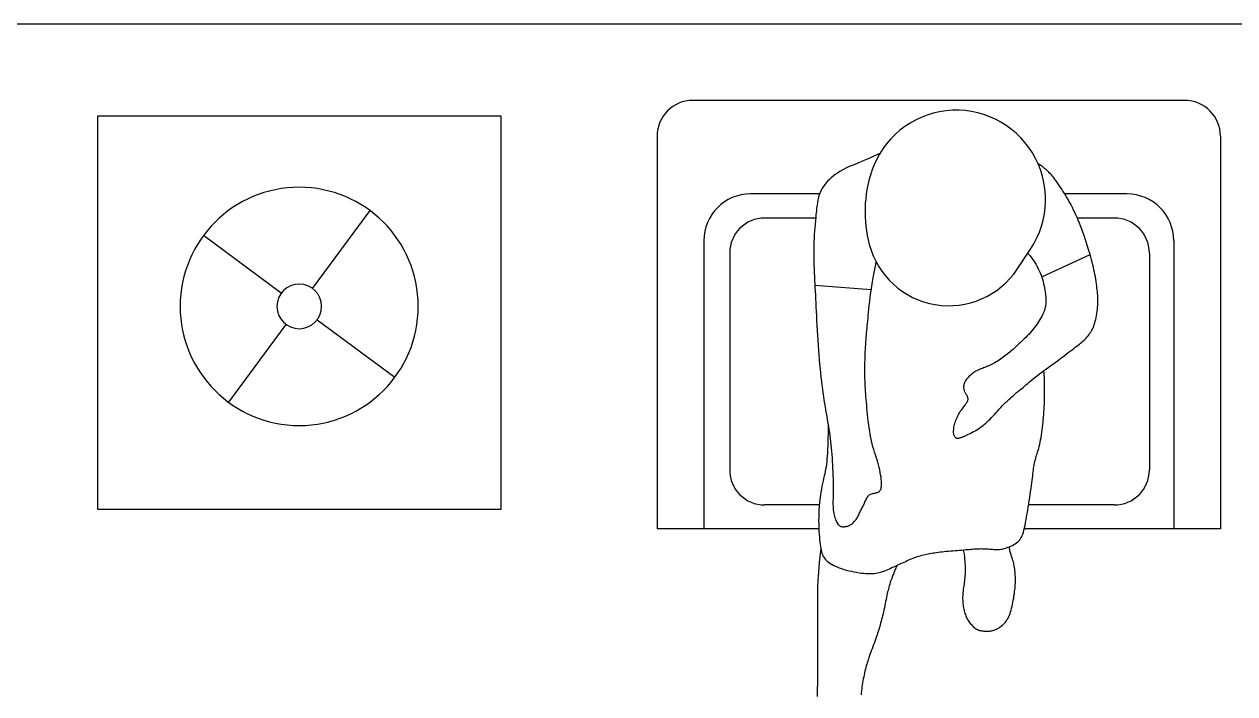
# Model space of a CAD drawing. Header units: inches. Extents: x 105.6 to 147.4, y 37.5 to 62.2.
# Drawn here: x 120.744 to 122.434, y 43.233 to 44.167 of the extents above; entities that cross this region are included whole.
import ezdxf

# ---------------------------------------------------------------- set-up
doc = ezdxf.new("R2010")
doc.units = ezdxf.units.IN
doc.header["$MEASUREMENT"] = 0
for name, color, linetype in [('detalle ventanas', 2, 'Continuous'), ('Gente', 11, 'Continuous'), ('MUEBLES', 1, 'Continuous'), ('Paredes', 5, 'Continuous')]:
    doc.layers.add(name, color=color, linetype=linetype)
doc.styles.add('ATT', font='archfree.shx')

# ---------------------------------------------------------------- blocks, each defined once
blk = doc.blocks.new('12PLMP01')
for p, q in [((0, 1.5), (0, 8)), ((-1.5, 0), (-8, 0)), ((1.5, 0), (8, 0)), ((0, -1.5), (0, -8))]:
    blk.add_line(p, q)
for radius in [8, 1.5]:
    blk.add_circle((0, 0), radius)
at = {"style": 'ATT'}
for tag, p, flags in [('ITEM', (12, 6), 3), ('ROOM_NUMBER', (12, -2), 1), ('DIAMETER', (12, -11), 3)]:
    blk.add_attdef(tag, p, '', height=6, dxfattribs=dict(at, flags=flags))

msp = doc.modelspace()

# ---------------------------------------------------------------- linework, layer by layer
at = {"layer": 'detalle ventanas', "color": 5}
msp.add_line((123.4726, 44.1675), (120.6551, 44.1675), dxfattribs=at)
at = {"layer": 'Gente'}
for p, q in [((121.9355, 43.9855), (121.9275, 43.9819)), ((121.9386, 43.987), (121.9355, 43.9855)), ((121.896, 43.9687), (121.8912, 43.9664)), ((121.9013, 43.9709), (121.896, 43.9687)), ((121.907, 43.9733), (121.9013, 43.9709)), ((121.9133, 43.9759), (121.907, 43.9733)), ((121.9202, 43.9787), (121.9133, 43.9759)), ((121.9275, 43.9819), (121.9202, 43.9787)), ((122.1611, 43.9719), (122.1598, 43.9726)), ((122.1624, 43.9712), (122.1611, 43.9719)), ((122.1636, 43.9704), (122.1624, 43.9712)), ((122.1648, 43.9696), (122.1636, 43.9704)), ((122.1659, 43.9688), (122.1648, 43.9696)), ((122.1669, 43.9679), (122.1659, 43.9688)), ((122.1679, 43.9671), (122.1669, 43.9679)), ((121.8707, 43.9531), (121.8683, 43.9508)), ((121.8734, 43.9553), (121.8707, 43.9531)), ((121.8763, 43.9576), (121.8734, 43.9553)), ((121.8795, 43.9598), (121.8763, 43.9576)), ((121.883, 43.962), (121.8795, 43.9598)), ((121.8869, 43.9642), (121.883, 43.962)), ((121.8912, 43.9664), (121.8869, 43.9642)), ((122.1689, 43.9663), (122.1679, 43.9671)), ((122.1699, 43.9654), (122.1689, 43.9663)), ((122.1709, 43.9646), (122.1699, 43.9654)), ((122.1718, 43.9637), (122.1709, 43.9646)), ((122.1728, 43.9629), (122.1718, 43.9637)), ((122.1738, 43.962), (122.1728, 43.9629)), ((122.1748, 43.961), (122.1738, 43.962)), ((122.1759, 43.9598), (122.1748, 43.961)), ((122.1771, 43.9586), (122.1759, 43.9598)), ((122.1783, 43.9572), (122.1771, 43.9586)), ((122.1797, 43.9556), (122.1783, 43.9572)), ((122.1811, 43.9539), (122.1797, 43.9556)), ((122.1826, 43.9519), (122.1811, 43.9539)), ((122.1842, 43.9497), (122.1826, 43.9519)), ((121.8567, 43.9357), (121.8554, 43.9327)), ((121.8582, 43.9385), (121.8567, 43.9357)), ((121.8599, 43.9412), (121.8582, 43.9385)), ((121.8618, 43.9437), (121.8599, 43.9412)), ((121.8638, 43.9462), (121.8618, 43.9437)), ((121.8659, 43.9485), (121.8638, 43.9462)), ((121.8683, 43.9508), (121.8659, 43.9485)), ((122.1859, 43.9475), (122.1842, 43.9497)), ((122.1875, 43.9451), (122.1859, 43.9475)), ((122.1893, 43.9426), (122.1875, 43.9451)), ((122.191, 43.94), (122.1893, 43.9426)), ((122.1928, 43.9374), (122.191, 43.94)), ((122.1945, 43.9347), (122.1928, 43.9374)), ((122.1962, 43.932), (122.1945, 43.9347)), ((121.8517, 43.9187), (121.8511, 43.9148)), ((121.8524, 43.9225), (121.8517, 43.9187)), ((121.8532, 43.9261), (121.8524, 43.9225)), ((121.8542, 43.9296), (121.8532, 43.9261)), ((121.8554, 43.9327), (121.8542, 43.9296)), ((122.1979, 43.9293), (122.1962, 43.932)), ((122.1996, 43.9265), (122.1979, 43.9293)), ((122.2013, 43.9237), (122.1996, 43.9265)), ((122.2029, 43.9207), (122.2013, 43.9237)), ((122.2046, 43.9177), (122.2029, 43.9207)), ((122.2062, 43.9147), (122.2046, 43.9177)), ((121.8496, 43.902), (121.8492, 43.8976)), ((121.8501, 43.9064), (121.8496, 43.902)), ((121.8505, 43.9106), (121.8501, 43.9064)), ((121.8511, 43.9148), (121.8505, 43.9106)), ((122.2078, 43.9115), (122.2062, 43.9147)), ((122.2094, 43.9082), (122.2078, 43.9115)), ((122.211, 43.9049), (122.2094, 43.9082)), ((122.2126, 43.9014), (122.211, 43.9049)), ((122.2142, 43.8977), (122.2126, 43.9014)), ((121.848, 43.8837), (121.8476, 43.8789)), ((121.8484, 43.8884), (121.848, 43.8837)), ((121.8488, 43.893), (121.8484, 43.8884)), ((121.8492, 43.8976), (121.8488, 43.893)), ((122.2158, 43.8939), (122.2142, 43.8977)), ((122.2174, 43.89), (122.2158, 43.8939)), ((122.219, 43.8859), (122.2174, 43.89)), ((122.2206, 43.8816), (122.219, 43.8859)), ((121.8469, 43.869), (121.8467, 43.8639)), ((121.8472, 43.874), (121.8469, 43.869)), ((121.8476, 43.8789), (121.8472, 43.874)), ((122.2222, 43.8772), (122.2206, 43.8816)), ((122.2239, 43.8727), (122.2222, 43.8772)), ((122.2254, 43.8681), (122.2239, 43.8727)), ((122.227, 43.8636), (122.2254, 43.8681)), ((121.8465, 43.8587), (121.8464, 43.8533)), ((121.8464, 43.8533), (121.8464, 43.8479)), ((121.8467, 43.8639), (121.8465, 43.8587)), ((122.1305, 43.8257), (122.1492, 43.8535)), ((122.2284, 43.8591), (122.227, 43.8636)), ((122.2298, 43.8547), (122.2284, 43.8591)), ((122.2312, 43.8505), (122.2298, 43.8547)), ((122.2324, 43.8465), (122.2312, 43.8505)), ((121.8464, 43.8479), (121.8465, 43.8424)), ((121.8465, 43.8424), (121.8466, 43.8369)), ((121.8466, 43.8369), (121.8468, 43.8314)), ((121.9325, 43.8302), (121.9336, 43.8356)), ((122.1454, 43.8478), (122.1454, 43.8477)), ((122.1454, 43.8477), (122.1485, 43.8441)), ((122.1485, 43.8441), (122.151, 43.8409)), ((122.151, 43.8409), (122.1532, 43.8379)), ((122.1532, 43.8379), (122.1551, 43.835)), ((122.1551, 43.835), (122.1569, 43.8321)), ((122.1648, 43.8148), (122.2324, 43.8463)), ((122.2335, 43.8426), (122.2324, 43.8465)), ((122.2345, 43.8389), (122.2335, 43.8426)), ((122.2354, 43.8353), (122.2345, 43.8389)), ((122.2363, 43.8317), (122.2354, 43.8353)), ((121.8468, 43.8314), (121.847, 43.826)), ((121.847, 43.826), (121.8472, 43.8206)), ((121.8472, 43.8206), (121.8475, 43.8153)), ((121.928, 43.805), (121.93, 43.8165)), ((121.93, 43.8165), (121.9325, 43.8302)), ((122.1569, 43.8321), (122.1585, 43.8292)), ((122.1585, 43.8292), (122.16, 43.8263)), ((122.16, 43.8263), (122.1614, 43.8234)), ((122.1614, 43.8234), (122.1627, 43.8205)), ((122.1627, 43.8205), (122.1639, 43.8175)), ((122.1639, 43.8175), (122.1649, 43.8145)), ((122.2371, 43.8283), (122.2363, 43.8317)), ((122.2378, 43.8249), (122.2371, 43.8283)), ((122.2385, 43.8216), (122.2378, 43.8249)), ((122.2391, 43.8182), (122.2385, 43.8216)), ((122.2397, 43.8149), (122.2391, 43.8182)), ((121.8475, 43.8153), (121.8477, 43.8102)), ((121.8477, 43.8102), (121.848, 43.8051)), ((121.848, 43.8051), (121.8482, 43.8)), ((121.9267, 43.7969), (121.8481, 43.8029)), ((121.8482, 43.8), (121.8485, 43.7949)), ((121.9265, 43.7954), (121.928, 43.805)), ((122.1649, 43.8145), (122.1659, 43.8115)), ((122.1659, 43.8115), (122.1667, 43.8084)), ((122.1667, 43.8084), (122.1675, 43.8053)), ((122.1675, 43.8053), (122.1682, 43.8022)), ((122.1682, 43.8022), (122.1687, 43.7992)), ((122.1687, 43.7992), (122.1692, 43.7963)), ((122.2403, 43.8116), (122.2397, 43.8149)), ((122.2408, 43.8084), (122.2403, 43.8116)), ((122.2412, 43.8052), (122.2408, 43.8084)), ((122.2417, 43.8022), (122.2412, 43.8052)), ((122.242, 43.7993), (122.2417, 43.8022)), ((122.2423, 43.7966), (122.242, 43.7993)), ((121.8485, 43.7949), (121.8487, 43.7897)), ((121.8487, 43.7897), (121.849, 43.7843)), ((121.849, 43.7843), (121.8493, 43.7788)), ((121.9246, 43.7807), (121.9254, 43.7874)), ((121.9254, 43.7874), (121.9265, 43.7954)), ((122.1692, 43.7963), (122.1696, 43.7935)), ((122.1696, 43.7935), (122.1699, 43.7908)), ((122.1699, 43.7908), (122.1702, 43.7883)), ((122.1702, 43.7883), (122.1704, 43.786)), ((122.1704, 43.786), (122.1706, 43.7839)), ((122.1706, 43.7839), (122.1707, 43.7819)), ((122.2426, 43.794), (122.2423, 43.7966)), ((122.2429, 43.7916), (122.2426, 43.794)), ((122.243, 43.7893), (122.2429, 43.7916)), ((122.2432, 43.787), (122.243, 43.7893)), ((122.2432, 43.7848), (122.2432, 43.787)), ((122.2433, 43.7825), (122.2432, 43.7848)), ((122.2432, 43.7802), (122.2433, 43.7825)), ((121.8493, 43.7788), (121.8495, 43.7729)), ((121.8495, 43.7729), (121.8499, 43.7668)), ((121.8499, 43.7668), (121.8502, 43.7603)), ((121.9227, 43.7611), (121.9231, 43.7654)), ((121.9231, 43.7654), (121.9235, 43.77)), ((121.9235, 43.77), (121.924, 43.775)), ((121.924, 43.775), (121.9246, 43.7807)), ((122.1675, 43.7654), (122.1667, 43.7637)), ((122.1682, 43.7672), (122.1675, 43.7654)), ((122.1688, 43.7688), (122.1682, 43.7672)), ((122.1693, 43.7704), (122.1688, 43.7688)), ((122.1697, 43.772), (122.1693, 43.7704)), ((122.1701, 43.7736), (122.1697, 43.772)), ((122.1703, 43.7751), (122.1701, 43.7736)), ((122.1705, 43.7767), (122.1703, 43.7751)), ((122.1706, 43.7784), (122.1705, 43.7767)), ((122.1707, 43.7801), (122.1706, 43.7784)), ((122.1707, 43.7819), (122.1707, 43.7801)), ((122.2418, 43.7639), (122.2422, 43.7668)), ((122.2422, 43.7668), (122.2425, 43.7696)), ((122.2425, 43.7696), (122.2428, 43.7724)), ((122.2428, 43.7724), (122.243, 43.7751)), ((122.243, 43.7751), (122.2431, 43.7777)), ((122.2431, 43.7777), (122.2432, 43.7802)), ((121.8502, 43.7603), (121.8505, 43.7537)), ((121.8505, 43.7537), (121.8509, 43.7469)), ((121.9212, 43.7465), (121.9215, 43.7499)), ((121.9215, 43.7499), (121.9219, 43.7534)), ((121.9219, 43.7534), (121.9223, 43.7571)), ((121.9223, 43.7571), (121.9227, 43.7611)), ((122.158, 43.7485), (122.1563, 43.7461)), ((122.1595, 43.7509), (122.158, 43.7485)), ((122.161, 43.7532), (122.1595, 43.7509)), ((122.1624, 43.7555), (122.161, 43.7532)), ((122.1636, 43.7577), (122.1624, 43.7555)), ((122.1648, 43.7598), (122.1636, 43.7577)), ((122.1658, 43.7618), (122.1648, 43.7598)), ((122.1667, 43.7637), (122.1658, 43.7618)), ((122.2374, 43.746), (122.2382, 43.7482)), ((122.2382, 43.7482), (122.2389, 43.7506)), ((122.2389, 43.7506), (122.2396, 43.7531)), ((122.2396, 43.7531), (122.2403, 43.7556)), ((122.2403, 43.7556), (122.2408, 43.7583)), ((122.2408, 43.7583), (122.2413, 43.7611)), ((122.2413, 43.7611), (122.2418, 43.7639)), ((121.8509, 43.7469), (121.8513, 43.74)), ((121.8513, 43.74), (121.8517, 43.733)), ((121.8517, 43.733), (121.8521, 43.726)), ((121.9197, 43.7302), (121.92, 43.7335)), ((121.92, 43.7335), (121.9203, 43.7367)), ((121.9203, 43.7367), (121.9206, 43.74)), ((121.9206, 43.74), (121.9209, 43.7432)), ((121.9209, 43.7432), (121.9212, 43.7465)), ((122.1445, 43.7325), (122.1425, 43.7305)), ((122.1466, 43.7346), (122.1445, 43.7325)), ((122.1486, 43.7368), (122.1466, 43.7346)), ((122.1507, 43.7391), (122.1486, 43.7368)), ((122.1526, 43.7414), (122.1507, 43.7391)), ((122.1545, 43.7438), (122.1526, 43.7414)), ((122.1563, 43.7461), (122.1545, 43.7438)), ((122.2283, 43.731), (122.2297, 43.7326)), ((122.2297, 43.7326), (122.231, 43.7343)), ((122.231, 43.7343), (122.2322, 43.7361)), ((122.2322, 43.7361), (122.2334, 43.7379)), ((122.2334, 43.7379), (122.2345, 43.7398)), ((122.2345, 43.7398), (122.2355, 43.7418)), ((122.2355, 43.7418), (122.2365, 43.7438)), ((122.2365, 43.7438), (122.2374, 43.746)), ((121.8521, 43.726), (121.8526, 43.7192)), ((121.8526, 43.7192), (121.8531, 43.7124)), ((121.9186, 43.7134), (121.9188, 43.7168)), ((121.9188, 43.7168), (121.919, 43.7202)), ((121.919, 43.7202), (121.9192, 43.7236)), ((121.9192, 43.7236), (121.9195, 43.7269)), ((121.9195, 43.7269), (121.9197, 43.7302)), ((122.1264, 43.715), (122.125, 43.7137)), ((122.1278, 43.7163), (122.1264, 43.715)), ((122.1292, 43.7176), (122.1278, 43.7163)), ((122.1306, 43.719), (122.1292, 43.7176)), ((122.1321, 43.7203), (122.1306, 43.719)), ((122.1335, 43.7218), (122.1321, 43.7203)), ((122.1351, 43.7233), (122.1335, 43.7218)), ((122.1368, 43.7249), (122.1351, 43.7233)), ((122.1386, 43.7267), (122.1368, 43.7249)), ((122.1405, 43.7285), (122.1386, 43.7267)), ((122.1425, 43.7305), (122.1405, 43.7285)), ((122.2072, 43.7132), (122.2095, 43.715)), ((122.2095, 43.715), (122.2117, 43.7167)), ((122.2117, 43.7167), (122.2138, 43.7182)), ((122.2138, 43.7182), (122.2157, 43.7196)), ((122.2157, 43.7196), (122.2174, 43.721)), ((122.2174, 43.721), (122.2191, 43.7224)), ((122.2191, 43.7224), (122.2208, 43.7237)), ((122.2208, 43.7237), (122.2224, 43.7251)), ((122.2224, 43.7251), (122.2239, 43.7265)), ((122.2239, 43.7265), (122.2254, 43.7279)), ((122.2254, 43.7279), (122.2269, 43.7294)), ((122.2269, 43.7294), (122.2283, 43.731)), ((121.8531, 43.7124), (121.8536, 43.7057)), ((121.8536, 43.7057), (121.8542, 43.6992)), ((121.8542, 43.6992), (121.8547, 43.6929)), ((121.918, 43.6954), (121.9181, 43.6991)), ((121.9181, 43.6991), (121.9182, 43.7027)), ((121.9182, 43.7027), (121.9183, 43.7063)), ((121.9183, 43.7063), (121.9185, 43.7099)), ((121.9185, 43.7099), (121.9186, 43.7134)), ((122.1052, 43.6986), (122.1032, 43.6974)), ((122.1072, 43.7), (122.1052, 43.6986)), ((122.1091, 43.7013), (122.1072, 43.7)), ((122.111, 43.7027), (122.1091, 43.7013)), ((122.1129, 43.7041), (122.111, 43.7027)), ((122.1148, 43.7055), (122.1129, 43.7041)), ((122.1166, 43.7069), (122.1148, 43.7055)), ((122.1184, 43.7083), (122.1166, 43.7069)), ((122.1201, 43.7096), (122.1184, 43.7083)), ((122.1218, 43.711), (122.1201, 43.7096)), ((122.1234, 43.7124), (122.1218, 43.711)), ((122.125, 43.7137), (122.1234, 43.7124)), ((122.1835, 43.6953), (122.1867, 43.6977)), ((122.1867, 43.6977), (122.1898, 43.7)), ((122.1898, 43.7), (122.193, 43.7024)), ((122.193, 43.7024), (122.196, 43.7048)), ((122.196, 43.7048), (122.199, 43.707)), ((122.199, 43.707), (122.2019, 43.7092)), ((122.2019, 43.7092), (122.2046, 43.7113)), ((122.2046, 43.7113), (122.2072, 43.7132)), ((121.8547, 43.6929), (121.8553, 43.6866)), ((121.8553, 43.6866), (121.8559, 43.6806)), ((121.8559, 43.6806), (121.8566, 43.6747)), ((121.9178, 43.6844), (121.9179, 43.6881)), ((121.9179, 43.6808), (121.9178, 43.6844)), ((121.9179, 43.6918), (121.918, 43.6954)), ((121.9179, 43.6881), (121.9179, 43.6918)), ((121.9179, 43.6771), (121.9179, 43.6808)), ((122.0701, 43.6814), (122.0687, 43.6804)), ((122.0715, 43.6823), (122.0701, 43.6814)), ((122.073, 43.6831), (122.0715, 43.6823)), ((122.0744, 43.6839), (122.073, 43.6831)), ((122.0759, 43.6846), (122.0744, 43.6839)), ((122.0774, 43.6853), (122.0759, 43.6846)), ((122.0789, 43.6859), (122.0774, 43.6853)), ((122.0804, 43.6866), (122.0789, 43.6859)), ((122.0819, 43.6872), (122.0804, 43.6866)), ((122.0835, 43.6878), (122.0819, 43.6872)), ((122.0851, 43.6884), (122.0835, 43.6878)), ((122.0868, 43.689), (122.0851, 43.6884)), ((122.0884, 43.6897), (122.0868, 43.689)), ((122.0901, 43.6904), (122.0884, 43.6897)), ((122.0919, 43.6912), (122.0901, 43.6904)), ((122.0937, 43.692), (122.0919, 43.6912)), ((122.0955, 43.6929), (122.0937, 43.692)), ((122.0974, 43.6939), (122.0955, 43.6929)), ((122.0993, 43.695), (122.0974, 43.6939)), ((122.1013, 43.6962), (122.0993, 43.695)), ((122.1032, 43.6974), (122.1013, 43.6962)), ((122.1618, 43.6795), (122.1648, 43.6817)), ((122.1648, 43.6817), (122.1679, 43.684)), ((122.1679, 43.684), (122.1709, 43.6862)), ((122.1681, 43.6799), (122.1679, 43.684)), ((122.1709, 43.6862), (122.174, 43.6885)), ((122.174, 43.6885), (122.1772, 43.6907)), ((122.1772, 43.6907), (122.1803, 43.693)), ((122.1803, 43.693), (122.1835, 43.6953)), ((121.8566, 43.6747), (121.8572, 43.6691)), ((121.8572, 43.6691), (121.8579, 43.6636)), ((121.918, 43.6735), (121.9179, 43.6771)), ((121.9181, 43.6699), (121.918, 43.6735)), ((121.9182, 43.6662), (121.9181, 43.6699)), ((121.9184, 43.6625), (121.9182, 43.6662)), ((122.0561, 43.6647), (122.0559, 43.6636)), ((122.0565, 43.6659), (122.0561, 43.6647)), ((122.0569, 43.6671), (122.0565, 43.6659)), ((122.0575, 43.6682), (122.0569, 43.6671)), ((122.0582, 43.6695), (122.0575, 43.6682)), ((122.059, 43.6707), (122.0582, 43.6695)), ((122.0599, 43.672), (122.059, 43.6707)), ((122.0609, 43.6732), (122.0599, 43.672)), ((122.062, 43.6745), (122.0609, 43.6732)), ((122.0632, 43.6757), (122.062, 43.6745)), ((122.0645, 43.677), (122.0632, 43.6757)), ((122.0658, 43.6782), (122.0645, 43.677)), ((122.0672, 43.6793), (122.0658, 43.6782)), ((122.0687, 43.6804), (122.0672, 43.6793)), ((122.1407, 43.6623), (122.1428, 43.6641)), ((122.1428, 43.6641), (122.1452, 43.6661)), ((122.1452, 43.6661), (122.1477, 43.6682)), ((122.1477, 43.6682), (122.1503, 43.6704)), ((122.1503, 43.6704), (122.1531, 43.6727)), ((122.1531, 43.6727), (122.1559, 43.6749)), ((122.1559, 43.6749), (122.1589, 43.6772)), ((122.1589, 43.6772), (122.1618, 43.6795)), ((122.1685, 43.6721), (122.1681, 43.6799)), ((122.1687, 43.6651), (122.1685, 43.6721)), ((122.1688, 43.6586), (122.1687, 43.6651)), ((121.8579, 43.6636), (121.8586, 43.6583)), ((121.8586, 43.6583), (121.8593, 43.6531)), ((121.8593, 43.6531), (121.86, 43.6481)), ((121.86, 43.6481), (121.8607, 43.6432)), ((121.9186, 43.6589), (121.9184, 43.6625)), ((121.9188, 43.6552), (121.9186, 43.6589)), ((121.919, 43.6514), (121.9188, 43.6552)), ((121.9193, 43.6476), (121.919, 43.6514)), ((121.9197, 43.6438), (121.9193, 43.6476)), ((122.0557, 43.6625), (122.0556, 43.6614)), ((122.0556, 43.6614), (122.0556, 43.6604)), ((122.0556, 43.6604), (122.0557, 43.6594)), ((122.0559, 43.6636), (122.0557, 43.6625)), ((122.0557, 43.6594), (122.0559, 43.6585)), ((122.0559, 43.6585), (122.0561, 43.6575)), ((122.0561, 43.6575), (122.0563, 43.6566)), ((122.0563, 43.6566), (122.0566, 43.6558)), ((122.0566, 43.6558), (122.057, 43.655)), ((122.057, 43.655), (122.0574, 43.6542)), ((122.0574, 43.6542), (122.0578, 43.6535)), ((122.0578, 43.6535), (122.0582, 43.6528)), ((122.0582, 43.6528), (122.0586, 43.6521)), ((122.0586, 43.6521), (122.059, 43.6515)), ((122.059, 43.6515), (122.0594, 43.6508)), ((122.0594, 43.6508), (122.0598, 43.6501)), ((122.0598, 43.6501), (122.0602, 43.6494)), ((122.0602, 43.6494), (122.0605, 43.6487)), ((122.0605, 43.6487), (122.0608, 43.6479)), ((122.0608, 43.6479), (122.0611, 43.6471)), ((122.0611, 43.6471), (122.0613, 43.6463)), ((122.121, 43.6456), (122.123, 43.6475)), ((122.123, 43.6475), (122.1249, 43.6491)), ((122.1249, 43.6491), (122.1267, 43.6507)), ((122.1267, 43.6507), (122.1283, 43.652)), ((122.1283, 43.652), (122.1298, 43.6533)), ((122.1298, 43.6533), (122.1312, 43.6544)), ((122.1312, 43.6544), (122.1325, 43.6555)), ((122.1325, 43.6555), (122.1339, 43.6566)), ((122.1339, 43.6566), (122.1354, 43.6578)), ((122.1354, 43.6578), (122.137, 43.6591)), ((122.137, 43.6591), (122.1387, 43.6606)), ((122.1387, 43.6606), (122.1407, 43.6623)), ((122.1686, 43.6424), (122.1687, 43.6474)), ((122.1687, 43.6474), (122.1688, 43.6527)), ((122.1688, 43.6527), (122.1688, 43.6586)), ((121.8607, 43.6432), (121.8615, 43.6384)), ((121.8615, 43.6384), (121.8622, 43.6337)), ((121.8622, 43.6337), (121.863, 43.6291)), ((121.92, 43.6399), (121.9197, 43.6438)), ((121.9204, 43.6358), (121.92, 43.6399)), ((121.9208, 43.6317), (121.9204, 43.6358)), ((121.9212, 43.6274), (121.9208, 43.6317)), ((122.0532, 43.6304), (122.0522, 43.6289)), ((122.0542, 43.6317), (122.0532, 43.6304)), ((122.0552, 43.633), (122.0542, 43.6317)), ((122.0561, 43.6342), (122.0552, 43.633)), ((122.057, 43.6354), (122.0561, 43.6342)), ((122.0578, 43.6364), (122.057, 43.6354)), ((122.0585, 43.6374), (122.0578, 43.6364)), ((122.0592, 43.6383), (122.0585, 43.6374)), ((122.0598, 43.6392), (122.0592, 43.6383)), ((122.0603, 43.64), (122.0598, 43.6392)), ((122.0607, 43.6408), (122.0603, 43.64)), ((122.061, 43.6416), (122.0607, 43.6408)), ((122.0613, 43.6424), (122.061, 43.6416)), ((122.0613, 43.6463), (122.0615, 43.6455)), ((122.0615, 43.6432), (122.0613, 43.6424)), ((122.0615, 43.6455), (122.0615, 43.6447)), ((122.0615, 43.6447), (122.0615, 43.6439)), ((122.0615, 43.6439), (122.0615, 43.6432)), ((122.1031, 43.6277), (122.1053, 43.6301)), ((122.1053, 43.6301), (122.1075, 43.6325)), ((122.1075, 43.6325), (122.1098, 43.6348)), ((122.1098, 43.6348), (122.1121, 43.6371)), ((122.1121, 43.6371), (122.1143, 43.6394)), ((122.1143, 43.6394), (122.1166, 43.6416)), ((122.1166, 43.6416), (122.1188, 43.6437)), ((122.1188, 43.6437), (122.121, 43.6456)), ((122.1681, 43.6298), (122.1683, 43.6337)), ((122.1683, 43.6337), (122.1685, 43.6379)), ((122.1685, 43.6379), (122.1686, 43.6424)), ((121.863, 43.6291), (121.8638, 43.6245)), ((121.8638, 43.6245), (121.8646, 43.6199)), ((121.8646, 43.6199), (121.8653, 43.6154)), ((121.8653, 43.6154), (121.8661, 43.6109)), ((121.9217, 43.623), (121.9212, 43.6274)), ((121.9222, 43.6184), (121.9217, 43.623)), ((121.9227, 43.6137), (121.9222, 43.6184)), ((121.9233, 43.609), (121.9227, 43.6137)), ((122.0446, 43.6146), (122.0439, 43.6126)), ((122.0454, 43.6165), (122.0446, 43.6146)), ((122.0462, 43.6184), (122.0454, 43.6165)), ((122.0472, 43.6203), (122.0462, 43.6184)), ((122.0481, 43.6222), (122.0472, 43.6203)), ((122.0491, 43.624), (122.0481, 43.6222)), ((122.0501, 43.6257), (122.0491, 43.624)), ((122.0511, 43.6273), (122.0501, 43.6257)), ((122.0522, 43.6289), (122.0511, 43.6273)), ((122.0888, 43.6126), (122.0907, 43.6145)), ((122.0907, 43.6145), (122.0926, 43.6164)), ((122.0926, 43.6164), (122.0946, 43.6185)), ((122.0946, 43.6185), (122.0967, 43.6207)), ((122.0967, 43.6207), (122.0988, 43.623)), ((122.0988, 43.623), (122.1009, 43.6253)), ((122.1009, 43.6253), (122.1031, 43.6277)), ((122.1667, 43.6123), (122.167, 43.6157)), ((122.167, 43.6157), (122.1674, 43.6191)), ((122.1674, 43.6191), (122.1676, 43.6226)), ((122.1676, 43.6226), (122.1679, 43.6261)), ((122.1679, 43.6261), (122.1681, 43.6298)), ((121.8661, 43.6109), (121.8669, 43.6065)), ((121.8664, 43.5969), (121.8663, 43.5904)), ((121.8664, 43.6092), (121.8665, 43.604)), ((121.8665, 43.604), (121.8664, 43.5969)), ((121.8669, 43.6065), (121.8676, 43.6021)), ((121.8676, 43.6021), (121.8683, 43.5977)), ((121.8683, 43.5977), (121.8689, 43.5934)), ((121.9239, 43.6042), (121.9233, 43.609)), ((121.9246, 43.5994), (121.9239, 43.6042)), ((121.9254, 43.5948), (121.9246, 43.5994)), ((122.0414, 43.6017), (122.0412, 43.6002)), ((122.0412, 43.6002), (122.0412, 43.5987)), ((122.0412, 43.5987), (122.0413, 43.5974)), ((122.0413, 43.5974), (122.0415, 43.5962)), ((122.0416, 43.6034), (122.0414, 43.6017)), ((122.0415, 43.5962), (122.0417, 43.5951)), ((122.0418, 43.6051), (122.0416, 43.6034)), ((122.0422, 43.6069), (122.0418, 43.6051)), ((122.0427, 43.6088), (122.0422, 43.6069)), ((122.0432, 43.6107), (122.0427, 43.6088)), ((122.0439, 43.6126), (122.0432, 43.6107)), ((122.0627, 43.5953), (122.065, 43.5964)), ((122.065, 43.5964), (122.0673, 43.5976)), ((122.0673, 43.5976), (122.0697, 43.5989)), ((122.0697, 43.5989), (122.0721, 43.6002)), ((122.0721, 43.6002), (122.0744, 43.6016)), ((122.0744, 43.6016), (122.0767, 43.603)), ((122.0767, 43.603), (122.0788, 43.6045)), ((122.0788, 43.6045), (122.0809, 43.6059)), ((122.0809, 43.6059), (122.0829, 43.6075)), ((122.0829, 43.6075), (122.0849, 43.6091)), ((122.0849, 43.6091), (122.0868, 43.6108)), ((122.0868, 43.6108), (122.0888, 43.6126)), ((122.1645, 43.5944), (122.165, 43.598)), ((122.165, 43.598), (122.1655, 43.6016)), ((122.1655, 43.6016), (122.1659, 43.6052)), ((122.1659, 43.6052), (122.1663, 43.6088)), ((122.1663, 43.6088), (122.1667, 43.6123)), ((121.8662, 43.5845), (121.866, 43.5789)), ((121.8663, 43.5904), (121.8662, 43.5845)), ((121.8689, 43.5934), (121.8695, 43.5891)), ((121.8695, 43.5891), (121.87, 43.5848)), ((121.87, 43.5848), (121.8705, 43.5805)), ((121.8705, 43.5805), (121.8709, 43.5761)), ((121.9262, 43.5902), (121.9254, 43.5948)), ((121.9271, 43.5859), (121.9262, 43.5902)), ((121.9281, 43.5817), (121.9271, 43.5859)), ((121.9292, 43.5778), (121.9281, 43.5817)), ((122.0417, 43.5951), (122.042, 43.5942)), ((122.042, 43.5942), (122.0424, 43.5934)), ((122.0424, 43.5934), (122.0428, 43.5926)), ((122.0428, 43.5926), (122.0432, 43.592)), ((122.0432, 43.592), (122.0436, 43.5915)), ((122.0436, 43.5915), (122.044, 43.591)), ((122.044, 43.591), (122.0444, 43.5906)), ((122.0444, 43.5906), (122.0449, 43.5903)), ((122.0449, 43.5903), (122.0453, 43.5901)), ((122.0453, 43.5901), (122.0457, 43.5899)), ((122.0457, 43.5899), (122.0463, 43.5898)), ((122.0463, 43.5898), (122.0468, 43.5898)), ((122.0468, 43.5898), (122.0475, 43.5898)), ((122.0475, 43.5898), (122.0482, 43.5899)), ((122.0482, 43.5899), (122.049, 43.59)), ((122.049, 43.59), (122.05, 43.5902)), ((122.05, 43.5902), (122.051, 43.5905)), ((122.051, 43.5905), (122.0522, 43.5909)), ((122.0522, 43.5909), (122.0536, 43.5914)), ((122.0536, 43.5914), (122.0551, 43.5919)), ((122.0551, 43.5919), (122.0568, 43.5926)), ((122.0568, 43.5926), (122.0586, 43.5934)), ((122.0586, 43.5934), (122.0606, 43.5943)), ((122.0606, 43.5943), (122.0627, 43.5953)), ((122.1613, 43.5782), (122.162, 43.5812)), ((122.162, 43.5812), (122.1627, 43.5843)), ((122.1627, 43.5843), (122.1633, 43.5875)), ((122.1633, 43.5875), (122.1639, 43.5909)), ((122.1639, 43.5909), (122.1645, 43.5944)), ((121.8653, 43.5646), (121.8649, 43.5605)), ((121.8656, 43.569), (121.8653, 43.5646)), ((121.8658, 43.5738), (121.8656, 43.569)), ((121.866, 43.5789), (121.8658, 43.5738)), ((121.8709, 43.5761), (121.8713, 43.5717)), ((121.8713, 43.5717), (121.8716, 43.5671)), ((121.8716, 43.5671), (121.872, 43.5625)), ((121.872, 43.5625), (121.8723, 43.5577)), ((121.9303, 43.574), (121.9292, 43.5778)), ((121.9315, 43.5703), (121.9303, 43.574)), ((121.9326, 43.5667), (121.9315, 43.5703)), ((121.9338, 43.5631), (121.9326, 43.5667)), ((121.9349, 43.5596), (121.9338, 43.5631)), ((122.1565, 43.5621), (122.1571, 43.564)), ((122.1571, 43.564), (122.1577, 43.5659)), ((122.1577, 43.5659), (122.1584, 43.5681)), ((122.1584, 43.5681), (122.1591, 43.5704)), ((122.1591, 43.5704), (122.1598, 43.5729)), ((122.1598, 43.5729), (122.1606, 43.5755)), ((122.1606, 43.5755), (122.1613, 43.5782)), ((121.863, 43.5465), (121.8624, 43.5433)), ((121.8636, 43.5497), (121.863, 43.5465)), ((121.8641, 43.5531), (121.8636, 43.5497)), ((121.8646, 43.5567), (121.8641, 43.5531)), ((121.8649, 43.5605), (121.8646, 43.5567)), ((121.8723, 43.5577), (121.8726, 43.5528)), ((121.8726, 43.5528), (121.8728, 43.5478)), ((121.8728, 43.5478), (121.8731, 43.5427)), ((121.9359, 43.5561), (121.9349, 43.5596)), ((121.9369, 43.5526), (121.9359, 43.5561)), ((121.9378, 43.549), (121.9369, 43.5526)), ((121.9386, 43.5455), (121.9378, 43.549)), ((121.9393, 43.542), (121.9386, 43.5455)), ((122.1529, 43.5429), (122.1532, 43.5454)), ((122.1532, 43.5454), (122.1534, 43.5477)), ((122.1534, 43.5477), (122.1537, 43.5499)), ((122.1537, 43.5499), (122.1541, 43.5518)), ((122.1541, 43.5518), (122.1544, 43.5536)), ((122.1544, 43.5536), (122.1547, 43.5554)), ((122.1547, 43.5554), (122.1551, 43.557)), ((122.1551, 43.557), (122.1555, 43.5587)), ((122.1555, 43.5587), (122.156, 43.5604)), ((122.156, 43.5604), (122.1565, 43.5621)), ((121.8596, 43.5303), (121.8588, 43.5267)), ((121.8603, 43.5337), (121.8596, 43.5303)), ((121.8611, 43.537), (121.8603, 43.5337)), ((121.8618, 43.5402), (121.8611, 43.537)), ((121.8624, 43.5433), (121.8618, 43.5402)), ((121.8731, 43.5427), (121.8733, 43.5377)), ((121.8733, 43.5377), (121.8735, 43.5327)), ((121.8735, 43.5327), (121.8736, 43.5279)), ((121.9399, 43.5387), (121.9393, 43.542)), ((121.9404, 43.5355), (121.9399, 43.5387)), ((121.9408, 43.5325), (121.9404, 43.5355)), ((121.941, 43.5297), (121.9408, 43.5325)), ((121.9411, 43.5272), (121.941, 43.5297)), ((122.151, 43.5273), (122.1515, 43.5309)), ((122.1515, 43.5309), (122.1519, 43.5342)), ((122.1519, 43.5342), (122.1522, 43.5373)), ((122.1522, 43.5373), (122.1526, 43.5402)), ((122.1526, 43.5402), (122.1529, 43.5429)), ((121.8565, 43.5142), (121.8558, 43.5096)), ((121.8573, 43.5186), (121.8565, 43.5142)), ((121.858, 43.5228), (121.8573, 43.5186)), ((121.8588, 43.5267), (121.858, 43.5228)), ((121.8736, 43.5117), (121.8735, 43.5083)), ((121.8736, 43.5279), (121.8737, 43.5234)), ((121.8737, 43.5152), (121.8736, 43.5117)), ((121.8737, 43.5234), (121.8737, 43.5192)), ((121.8737, 43.5192), (121.8737, 43.5152)), ((121.9251, 43.5112), (121.9261, 43.5118)), ((121.9261, 43.5118), (121.9272, 43.5122)), ((121.9272, 43.5122), (121.9283, 43.5125)), ((121.9283, 43.5125), (121.9294, 43.5128)), ((121.9294, 43.5128), (121.9305, 43.513)), ((121.9305, 43.513), (121.9316, 43.5132)), ((121.9316, 43.5132), (121.9327, 43.5134)), ((121.9327, 43.5134), (121.9337, 43.5136)), ((121.9337, 43.5136), (121.9347, 43.5138)), ((121.9347, 43.5138), (121.9356, 43.5141)), ((121.9356, 43.5141), (121.9365, 43.5145)), ((121.9365, 43.5145), (121.9373, 43.5149)), ((121.9373, 43.5149), (121.9381, 43.5155)), ((121.9381, 43.5155), (121.9388, 43.5163)), ((121.9388, 43.5163), (121.9394, 43.5172)), ((121.9394, 43.5172), (121.94, 43.5183)), ((121.94, 43.5183), (121.9404, 43.5197)), ((121.9404, 43.5197), (121.9408, 43.5212)), ((121.9408, 43.5212), (121.941, 43.523)), ((121.941, 43.523), (121.9411, 43.525)), ((121.9411, 43.525), (121.9411, 43.5272)), ((122.1487, 43.5112), (122.1493, 43.5155)), ((122.1493, 43.5155), (122.15, 43.5196)), ((122.15, 43.5196), (122.1505, 43.5235)), ((122.1505, 43.5235), (122.151, 43.5273)), ((121.8541, 43.4949), (121.8537, 43.4899)), ((121.8546, 43.4999), (121.8541, 43.4949)), ((121.8551, 43.5048), (121.8546, 43.4999)), ((121.8558, 43.5096), (121.8551, 43.5048)), ((121.8734, 43.5053), (121.8733, 43.5024)), ((121.8733, 43.5024), (121.8733, 43.4997)), ((121.8733, 43.4997), (121.8733, 43.4971)), ((121.8733, 43.4971), (121.8734, 43.4945)), ((121.8735, 43.5083), (121.8734, 43.5053)), ((121.9146, 43.4937), (121.9153, 43.4951)), ((121.9153, 43.4951), (121.916, 43.4965)), ((121.916, 43.4965), (121.9167, 43.4979)), ((121.9167, 43.4979), (121.9174, 43.4993)), ((121.9174, 43.4993), (121.918, 43.5008)), ((121.918, 43.5008), (121.9187, 43.5022)), ((121.9187, 43.5022), (121.9193, 43.5037)), ((121.9193, 43.5037), (121.92, 43.5051)), ((121.92, 43.5051), (121.9207, 43.5064)), ((121.9207, 43.5064), (121.9215, 43.5076)), ((121.9215, 43.5076), (121.9223, 43.5087)), ((121.9223, 43.5087), (121.9231, 43.5097)), ((121.9231, 43.5097), (121.9241, 43.5105)), ((121.9241, 43.5105), (121.9251, 43.5112)), ((122.1459, 43.4934), (122.1466, 43.4979)), ((122.1466, 43.4979), (122.1473, 43.5024)), ((122.1473, 43.5024), (122.148, 43.5068)), ((122.148, 43.5068), (122.1487, 43.5112)), ((121.8534, 43.4796), (121.8533, 43.4746)), ((121.8535, 43.4848), (121.8534, 43.4796)), ((121.8537, 43.4899), (121.8535, 43.4848)), ((121.8734, 43.4945), (121.8735, 43.492)), ((121.8735, 43.492), (121.8738, 43.4896)), ((121.8738, 43.4896), (121.8741, 43.4872)), ((121.8741, 43.4872), (121.8745, 43.4848)), ((121.8745, 43.4848), (121.875, 43.4826)), ((121.875, 43.4826), (121.8755, 43.4805)), ((121.8755, 43.4805), (121.8761, 43.4785)), ((121.8761, 43.4785), (121.8767, 43.4766)), ((121.9065, 43.4776), (121.9072, 43.4788)), ((121.9072, 43.4788), (121.9079, 43.4801)), ((121.9079, 43.4801), (121.9087, 43.4814)), ((121.9087, 43.4814), (121.9093, 43.4827)), ((121.9093, 43.4827), (121.91, 43.4841)), ((121.91, 43.4841), (121.9106, 43.4855)), ((121.9106, 43.4855), (121.9113, 43.4869)), ((121.9113, 43.4869), (121.9119, 43.4883)), ((121.9119, 43.4883), (121.9126, 43.4896)), ((121.9126, 43.4896), (121.9133, 43.491)), ((121.9133, 43.491), (121.914, 43.4924)), ((121.914, 43.4924), (121.9146, 43.4937)), ((122.143, 43.476), (122.1437, 43.4801)), ((122.1437, 43.4801), (122.1445, 43.4845)), ((122.1445, 43.4845), (122.1452, 43.4889)), ((122.1452, 43.4889), (122.1459, 43.4934)), ((121.8533, 43.4746), (121.8534, 43.4696)), ((121.8534, 43.4696), (121.8536, 43.4648)), ((121.8536, 43.4648), (121.8538, 43.4602)), ((121.8767, 43.4766), (121.8774, 43.4749)), ((121.8774, 43.4749), (121.8781, 43.4733)), ((121.8781, 43.4733), (121.8789, 43.4719)), ((121.8789, 43.4719), (121.8797, 43.4706)), ((121.8797, 43.4706), (121.8806, 43.4695)), ((121.8806, 43.4695), (121.8815, 43.4686)), ((121.8815, 43.4686), (121.8825, 43.4678)), ((121.8825, 43.4678), (121.8835, 43.4672)), ((121.8835, 43.4672), (121.8845, 43.4667)), ((121.8845, 43.4667), (121.8856, 43.4664)), ((121.8856, 43.4664), (121.8867, 43.4662)), ((121.8867, 43.4662), (121.8878, 43.4661)), ((121.8878, 43.4661), (121.8889, 43.4662)), ((121.8889, 43.4662), (121.89, 43.4663)), ((121.89, 43.4663), (121.8911, 43.4665)), ((121.8911, 43.4665), (121.8921, 43.4667)), ((121.8921, 43.4667), (121.8929, 43.4669)), ((121.8929, 43.4669), (121.8941, 43.4672)), ((121.8941, 43.4672), (121.895, 43.4676)), ((121.895, 43.4676), (121.8959, 43.4679)), ((121.8959, 43.4679), (121.8968, 43.4684)), ((121.8968, 43.4684), (121.8977, 43.4689)), ((121.8977, 43.4689), (121.8986, 43.4694)), ((121.8986, 43.4694), (121.8994, 43.47)), ((121.8994, 43.47), (121.9004, 43.4707)), ((121.9004, 43.4707), (121.9013, 43.4715)), ((121.9013, 43.4715), (121.9022, 43.4723)), ((121.9022, 43.4723), (121.9031, 43.4733)), ((121.9031, 43.4733), (121.904, 43.4742)), ((121.904, 43.4742), (121.9048, 43.4753)), ((121.9048, 43.4753), (121.9057, 43.4764)), ((121.9057, 43.4764), (121.9065, 43.4776)), ((122.1392, 43.4585), (122.14, 43.4614)), ((122.14, 43.4614), (122.1408, 43.4646)), ((122.1408, 43.4646), (122.1415, 43.4681)), ((122.1415, 43.4681), (122.1423, 43.4719)), ((122.1423, 43.4719), (122.143, 43.476)), ((121.8538, 43.4602), (121.8541, 43.4559)), ((121.8541, 43.4559), (121.8543, 43.4518)), ((121.8543, 43.4518), (121.8547, 43.4481)), ((121.8547, 43.4481), (121.855, 43.4446)), ((121.855, 43.4446), (121.8553, 43.4415)), ((122.1278, 43.4425), (122.1296, 43.4439)), ((122.1296, 43.4439), (122.1314, 43.4451)), ((122.1314, 43.4451), (122.1329, 43.4465)), ((122.1329, 43.4465), (122.1342, 43.448)), ((122.1342, 43.448), (122.1354, 43.4497)), ((122.1354, 43.4497), (122.1365, 43.4516)), ((122.1365, 43.4516), (122.1375, 43.4538)), ((122.1375, 43.4538), (122.1384, 43.4559)), ((122.1384, 43.4559), (122.1392, 43.4585)), ((121.8545, 43.4161), (121.8562, 43.4322)), ((121.8553, 43.4415), (121.8557, 43.4387)), ((121.8557, 43.4387), (121.8562, 43.4361)), ((121.8562, 43.4361), (121.8567, 43.4337)), ((121.8562, 43.4322), (121.8565, 43.4345)), ((121.8567, 43.4337), (121.8572, 43.4314)), ((121.8572, 43.4314), (121.8579, 43.4294)), ((121.8579, 43.4294), (121.8586, 43.4275)), ((121.8586, 43.4275), (121.8594, 43.4257)), ((121.9996, 43.4269), (122.0019, 43.4274)), ((122.0019, 43.4274), (122.0041, 43.4279)), ((122.0041, 43.4279), (122.0064, 43.4283)), ((122.0064, 43.4283), (122.0087, 43.4288)), ((122.0087, 43.4288), (122.011, 43.4292)), ((122.011, 43.4292), (122.0133, 43.4296)), ((122.0133, 43.4296), (122.0156, 43.4299)), ((122.0156, 43.4299), (122.018, 43.4303)), ((122.018, 43.4303), (122.0205, 43.4307)), ((122.0205, 43.4307), (122.023, 43.431)), ((122.023, 43.431), (122.0257, 43.4313)), ((122.0257, 43.4313), (122.0285, 43.4316)), ((122.0285, 43.4316), (122.0315, 43.4319)), ((122.0315, 43.4319), (122.0345, 43.4322)), ((122.0345, 43.4322), (122.0377, 43.4325)), ((122.0377, 43.4325), (122.0408, 43.4327)), ((122.0408, 43.4327), (122.044, 43.433)), ((122.044, 43.433), (122.0471, 43.4332)), ((122.0471, 43.4332), (122.0502, 43.4335)), ((122.0502, 43.4335), (122.0531, 43.4337)), ((122.0531, 43.4337), (122.056, 43.434)), ((122.055, 43.4339), (122.0555, 43.4318)), ((122.0555, 43.4318), (122.0563, 43.4279)), ((122.056, 43.434), (122.0586, 43.4342)), ((122.0563, 43.4279), (122.0569, 43.4243)), ((122.0586, 43.4342), (122.0612, 43.4344)), ((122.0612, 43.4344), (122.0636, 43.4346)), ((122.0636, 43.4346), (122.0659, 43.4348)), ((122.0659, 43.4348), (122.0681, 43.435)), ((122.0681, 43.435), (122.0703, 43.4352)), ((122.0703, 43.4352), (122.0723, 43.4353)), ((122.0723, 43.4353), (122.0743, 43.4354)), ((122.0743, 43.4354), (122.0763, 43.4355)), ((122.0763, 43.4355), (122.0782, 43.4355)), ((122.0782, 43.4355), (122.0802, 43.4356)), ((122.0802, 43.4356), (122.0821, 43.4355)), ((122.0821, 43.4355), (122.084, 43.4355)), ((122.084, 43.4355), (122.0859, 43.4354)), ((122.0859, 43.4354), (122.0879, 43.4353)), ((122.0879, 43.4353), (122.0898, 43.4352)), ((122.0898, 43.4352), (122.0919, 43.435)), ((122.0919, 43.435), (122.0939, 43.4349)), ((122.0939, 43.4349), (122.0959, 43.4347)), ((122.0959, 43.4347), (122.0979, 43.4346)), ((122.0979, 43.4346), (122.0998, 43.4345)), ((122.0998, 43.4345), (122.1016, 43.4344)), ((122.1016, 43.4344), (122.1034, 43.4344)), ((122.1034, 43.4344), (122.105, 43.4344)), ((122.105, 43.4344), (122.1065, 43.4345)), ((122.1065, 43.4345), (122.108, 43.4347)), ((122.108, 43.4347), (122.1095, 43.4349)), ((122.1095, 43.4349), (122.111, 43.4352)), ((122.111, 43.4352), (122.1125, 43.4356)), ((122.1125, 43.4356), (122.1141, 43.4361)), ((122.1141, 43.4361), (122.1158, 43.4368)), ((122.1158, 43.4368), (122.1177, 43.4375)), ((122.1177, 43.4375), (122.1197, 43.4383)), ((122.1196, 43.437), (122.1195, 43.4382)), ((122.1198, 43.4354), (122.1196, 43.437)), ((122.1197, 43.4383), (122.1217, 43.4392)), ((122.1201, 43.4339), (122.1198, 43.4354)), ((122.1203, 43.4324), (122.1201, 43.4339)), ((122.1207, 43.431), (122.1203, 43.4324)), ((122.1211, 43.4296), (122.1207, 43.431)), ((122.1215, 43.4282), (122.1211, 43.4296)), ((122.122, 43.4268), (122.1215, 43.4282)), ((122.1217, 43.4392), (122.1238, 43.4402)), ((122.1238, 43.4402), (122.1258, 43.4413)), ((122.1258, 43.4413), (122.1278, 43.4425)), ((121.8534, 43.4026), (121.8545, 43.4161)), ((121.8594, 43.4257), (121.8603, 43.424)), ((121.8603, 43.424), (121.8613, 43.4224)), ((121.8613, 43.4224), (121.8625, 43.4209)), ((121.8625, 43.4209), (121.8638, 43.4194)), ((121.8638, 43.4194), (121.8654, 43.4182)), ((121.8654, 43.4182), (121.8671, 43.4166)), ((121.8671, 43.4166), (121.8691, 43.4152)), ((121.8691, 43.4152), (121.8713, 43.4139)), ((121.8713, 43.4139), (121.8737, 43.4126)), ((121.8737, 43.4126), (121.8763, 43.4113)), ((121.8763, 43.4113), (121.8791, 43.41)), ((121.9557, 43.4091), (121.9581, 43.4102)), ((121.9581, 43.4102), (121.9605, 43.4113)), ((121.9605, 43.4113), (121.963, 43.4124)), ((121.9631, 43.4125), (121.9611, 43.4082)), ((121.963, 43.4124), (121.9655, 43.4135)), ((121.9655, 43.4135), (121.9679, 43.4147)), ((121.9679, 43.4147), (121.9703, 43.4158)), ((121.9703, 43.4158), (121.9727, 43.4168)), ((121.9727, 43.4168), (121.9749, 43.4179)), ((121.9749, 43.4179), (121.9771, 43.4189)), ((121.9771, 43.4189), (121.9792, 43.4198)), ((121.9792, 43.4198), (121.9812, 43.4207)), ((121.9812, 43.4207), (121.9832, 43.4216)), ((121.9832, 43.4216), (121.9852, 43.4224)), ((121.9852, 43.4224), (121.9871, 43.4232)), ((121.9871, 43.4232), (121.9891, 43.4239)), ((121.9891, 43.4239), (121.9911, 43.4246)), ((121.9911, 43.4246), (121.9932, 43.4252)), ((121.9932, 43.4252), (121.9953, 43.4258)), ((121.9953, 43.4258), (121.9974, 43.4264)), ((121.9974, 43.4264), (121.9996, 43.4269)), ((122.0569, 43.4243), (122.0572, 43.421)), ((122.0572, 43.421), (122.0575, 43.4179)), ((122.0575, 43.4179), (122.0576, 43.4149)), ((122.0576, 43.4149), (122.0577, 43.4122)), ((122.0577, 43.4122), (122.0578, 43.4096)), ((122.1225, 43.4253), (122.122, 43.4268)), ((122.123, 43.4238), (122.1225, 43.4253)), ((122.1236, 43.4223), (122.123, 43.4238)), ((122.1242, 43.4207), (122.1236, 43.4223)), ((122.1247, 43.419), (122.1242, 43.4207)), ((122.1252, 43.4172), (122.1247, 43.419)), ((122.1257, 43.4154), (122.1252, 43.4172)), ((122.1261, 43.4134), (122.1257, 43.4154)), ((122.1265, 43.4114), (122.1261, 43.4134)), ((122.1268, 43.4093), (122.1265, 43.4114)), ((121.8526, 43.3913), (121.8534, 43.4026)), ((121.8791, 43.41), (121.882, 43.4089)), ((121.882, 43.4089), (121.8851, 43.4077)), ((121.8851, 43.4077), (121.8884, 43.4067)), ((121.8884, 43.4067), (121.8918, 43.4057)), ((121.8918, 43.4057), (121.8954, 43.4048)), ((121.8954, 43.4048), (121.899, 43.404)), ((121.899, 43.404), (121.9026, 43.4032)), ((121.9026, 43.4032), (121.9062, 43.4026)), ((121.9062, 43.4026), (121.9098, 43.402)), ((121.9098, 43.402), (121.9132, 43.4016)), ((121.9132, 43.4016), (121.9166, 43.4012)), ((121.9166, 43.4012), (121.9197, 43.401)), ((121.9197, 43.401), (121.9227, 43.4008)), ((121.9227, 43.4008), (121.9255, 43.4008)), ((121.9255, 43.4008), (121.9282, 43.4009)), ((121.9282, 43.4009), (121.9308, 43.401)), ((121.9308, 43.401), (121.9333, 43.4013)), ((121.9333, 43.4013), (121.9357, 43.4017)), ((121.9357, 43.4017), (121.938, 43.4022)), ((121.938, 43.4022), (121.9402, 43.4028)), ((121.9402, 43.4028), (121.9425, 43.4035)), ((121.9425, 43.4035), (121.9446, 43.4042)), ((121.9446, 43.4042), (121.9468, 43.4051)), ((121.9468, 43.4051), (121.949, 43.406)), ((121.949, 43.406), (121.9512, 43.407)), ((121.9512, 43.407), (121.9534, 43.408)), ((121.9534, 43.408), (121.9557, 43.4091)), ((121.9553, 43.3939), (121.9543, 43.3911)), ((121.9565, 43.397), (121.9553, 43.3939)), ((121.9578, 43.4004), (121.9565, 43.397)), ((121.9593, 43.4041), (121.9578, 43.4004)), ((121.9611, 43.4082), (121.9593, 43.4041)), ((122.0574, 43.3955), (122.0572, 43.3931)), ((122.0576, 43.3978), (122.0574, 43.3955)), ((122.0577, 43.4001), (122.0576, 43.3978)), ((122.0578, 43.4024), (122.0577, 43.4001)), ((122.0578, 43.4096), (122.0578, 43.4071)), ((122.0578, 43.4071), (122.0578, 43.4047)), ((122.0578, 43.4047), (122.0578, 43.4024)), ((122.1271, 43.4071), (122.1268, 43.4093)), ((122.1274, 43.405), (122.1271, 43.4071)), ((122.1276, 43.4028), (122.1274, 43.405)), ((122.1278, 43.4006), (122.1276, 43.4028)), ((122.1279, 43.3985), (122.1278, 43.4006)), ((122.128, 43.3964), (122.1279, 43.3985)), ((122.1281, 43.3943), (122.128, 43.3964)), ((122.1281, 43.3922), (122.1281, 43.3943)), ((121.852, 43.3739), (121.8522, 43.3819)), ((121.8522, 43.3819), (121.8526, 43.3913)), ((121.9502, 43.3774), (121.9496, 43.3752)), ((121.9507, 43.3796), (121.9502, 43.3774)), ((121.9513, 43.3817), (121.9507, 43.3796)), ((121.9519, 43.3839), (121.9513, 43.3817)), ((121.9527, 43.3862), (121.9519, 43.3839)), ((121.9534, 43.3886), (121.9527, 43.3862)), ((121.9543, 43.3911), (121.9534, 43.3886)), ((122.0551, 43.3766), (122.0548, 43.3743)), ((122.0553, 43.3789), (122.0551, 43.3766)), ((122.0556, 43.3812), (122.0553, 43.3789)), ((122.0559, 43.3836), (122.0556, 43.3812)), ((122.0563, 43.386), (122.0559, 43.3836)), ((122.0566, 43.3884), (122.0563, 43.386)), ((122.0569, 43.3908), (122.0566, 43.3884)), ((122.0572, 43.3931), (122.0569, 43.3908)), ((122.127, 43.3755), (122.1273, 43.3782)), ((122.1273, 43.3782), (122.1276, 43.3809)), ((122.1276, 43.3809), (122.1278, 43.3834)), ((122.1278, 43.3834), (122.1279, 43.3857)), ((122.1279, 43.3857), (122.1281, 43.388)), ((122.1281, 43.3901), (122.1281, 43.3922)), ((122.1281, 43.388), (122.1281, 43.3901)), ((121.852, 43.3668), (121.852, 43.3739)), ((121.852, 43.3604), (121.852, 43.3668)), ((121.852, 43.3545), (121.852, 43.3604)), ((121.9468, 43.362), (121.9463, 43.359)), ((121.9474, 43.3648), (121.9468, 43.362)), ((121.948, 43.3676), (121.9474, 43.3648)), ((121.9485, 43.3703), (121.948, 43.3676)), ((121.9491, 43.3728), (121.9485, 43.3703)), ((121.9496, 43.3752), (121.9491, 43.3728)), ((122.0545, 43.3699), (122.0544, 43.3678)), ((122.0544, 43.3678), (122.0544, 43.3657)), ((122.0544, 43.3657), (122.0545, 43.3635)), ((122.0547, 43.3721), (122.0545, 43.3699)), ((122.0545, 43.3635), (122.0546, 43.3614)), ((122.0546, 43.3614), (122.0547, 43.3593)), ((122.0548, 43.3743), (122.0547, 43.3721)), ((122.124, 43.3579), (122.1246, 43.3608)), ((122.1246, 43.3608), (122.1251, 43.3637)), ((122.1251, 43.3637), (122.1257, 43.3667)), ((122.1257, 43.3667), (122.1261, 43.3696)), ((122.1261, 43.3696), (122.1266, 43.3726)), ((122.1266, 43.3726), (122.127, 43.3755)), ((121.852, 43.3491), (121.852, 43.3545)), ((121.8521, 43.344), (121.852, 43.3491)), ((121.8521, 43.3391), (121.8521, 43.344)), ((121.9432, 43.3447), (121.9425, 43.342)), ((121.9438, 43.3474), (121.9432, 43.3447)), ((121.9444, 43.3503), (121.9438, 43.3474)), ((121.9451, 43.3532), (121.9444, 43.3503)), ((121.9457, 43.3561), (121.9451, 43.3532)), ((121.9463, 43.359), (121.9457, 43.3561)), ((122.0547, 43.3593), (122.055, 43.3572)), ((122.055, 43.3572), (122.0553, 43.3551)), ((122.0553, 43.3551), (122.0557, 43.353)), ((122.0557, 43.353), (122.0561, 43.351)), ((122.0561, 43.351), (122.0565, 43.349)), ((122.0565, 43.349), (122.0571, 43.3471)), ((122.0571, 43.3471), (122.0576, 43.3452)), ((122.0576, 43.3452), (122.0582, 43.3435)), ((122.0582, 43.3435), (122.0588, 43.3419)), ((122.1189, 43.3407), (122.1198, 43.3428)), ((122.1198, 43.3428), (122.1207, 43.3451)), ((122.1207, 43.3451), (122.1214, 43.3474)), ((122.1214, 43.3474), (122.1222, 43.3499)), ((122.1222, 43.3499), (122.1228, 43.3525)), ((122.1228, 43.3525), (122.1234, 43.3551)), ((122.1234, 43.3551), (122.124, 43.3579)), ((121.8522, 43.3345), (121.8521, 43.3391)), ((121.8522, 43.3301), (121.8522, 43.3345)), ((121.8523, 43.3257), (121.8522, 43.3301)), ((121.8523, 43.3214), (121.8523, 43.3257)), ((121.9386, 43.3271), (121.9379, 43.3248)), ((121.9392, 43.3295), (121.9386, 43.3271)), ((121.9399, 43.3319), (121.9392, 43.3295)), ((121.9406, 43.3343), (121.9399, 43.3319)), ((121.9412, 43.3368), (121.9406, 43.3343)), ((121.9419, 43.3394), (121.9412, 43.3368)), ((121.9425, 43.342), (121.9419, 43.3394)), ((122.0588, 43.3419), (122.0594, 43.3404)), ((122.0594, 43.3404), (122.06, 43.339)), ((122.06, 43.339), (122.0607, 43.3377)), ((122.0607, 43.3377), (122.0615, 43.3364)), ((122.0615, 43.3364), (122.0623, 43.3351)), ((122.0623, 43.3351), (122.0631, 43.3338)), ((122.0631, 43.3338), (122.064, 43.3326)), ((122.064, 43.3326), (122.065, 43.3313)), ((122.065, 43.3313), (122.0661, 43.33)), ((122.0661, 43.33), (122.0672, 43.3287)), ((122.0672, 43.3287), (122.0684, 43.3274)), ((122.0684, 43.3274), (122.0696, 43.3262)), ((122.0696, 43.3262), (122.0709, 43.3251)), ((122.1054, 43.3253), (122.1069, 43.3263)), ((122.1069, 43.3263), (122.1084, 43.3274)), ((122.1084, 43.3274), (122.1099, 43.3287)), ((122.1099, 43.3287), (122.1114, 43.33)), ((122.1114, 43.33), (122.1128, 43.3315)), ((122.1128, 43.3315), (122.1142, 43.3332)), ((122.1142, 43.3332), (122.1155, 43.3349)), ((122.1155, 43.3349), (122.1167, 43.3367)), ((122.1167, 43.3367), (122.1178, 43.3387)), ((122.1178, 43.3387), (122.1189, 43.3407)), ((121.8523, 43.317), (121.8523, 43.3214)), ((121.8523, 43.3128), (121.8523, 43.317)), ((121.8524, 43.3085), (121.8523, 43.3128)), ((121.9332, 43.3102), (121.9322, 43.3075)), ((121.9341, 43.3129), (121.9332, 43.3102)), ((121.9349, 43.3154), (121.9341, 43.3129)), ((121.9357, 43.3178), (121.9349, 43.3154)), ((121.9365, 43.3202), (121.9357, 43.3178)), ((121.9372, 43.3225), (121.9365, 43.3202)), ((121.9379, 43.3248), (121.9372, 43.3225)), ((122.0709, 43.3251), (122.0722, 43.3241)), ((122.0722, 43.3241), (122.0736, 43.3233)), ((122.0736, 43.3233), (122.0751, 43.3226)), ((122.0751, 43.3226), (122.0765, 43.322)), ((122.0765, 43.322), (122.078, 43.3215)), ((122.078, 43.3215), (122.0795, 43.3212)), ((122.0795, 43.3212), (122.0809, 43.3209)), ((122.0809, 43.3209), (122.0824, 43.3207)), ((122.0824, 43.3207), (122.0838, 43.3206)), ((122.0838, 43.3206), (122.0851, 43.3205)), ((122.0851, 43.3205), (122.0864, 43.3204)), ((122.0864, 43.3204), (122.0877, 43.3204)), ((122.0877, 43.3204), (122.0889, 43.3204)), ((122.0889, 43.3204), (122.0901, 43.3204)), ((122.0901, 43.3204), (122.0913, 43.3205)), ((122.0913, 43.3205), (122.0925, 43.3206)), ((122.0925, 43.3206), (122.0938, 43.3208)), ((122.0938, 43.3208), (122.0951, 43.3211)), ((122.0951, 43.3211), (122.0964, 43.3214)), ((122.0964, 43.3214), (122.0978, 43.3218)), ((122.0978, 43.3218), (122.0993, 43.3223)), ((122.0993, 43.3223), (122.1008, 43.3229)), ((122.1008, 43.3229), (122.1023, 43.3236)), ((122.1023, 43.3236), (122.1038, 43.3244)), ((122.1038, 43.3244), (122.1054, 43.3253)), ((121.8524, 43.3043), (121.8524, 43.3085)), ((121.8524, 43.3002), (121.8524, 43.3043)), ((121.8524, 43.2962), (121.8524, 43.3002)), ((121.8524, 43.2923), (121.8524, 43.2962)), ((121.8524, 43.2885), (121.8524, 43.2923)), ((121.9268, 43.293), (121.9258, 43.2903)), ((121.9279, 43.2959), (121.9268, 43.293)), ((121.929, 43.2988), (121.9279, 43.2959)), ((121.9301, 43.3017), (121.929, 43.2988)), ((121.9311, 43.3046), (121.9301, 43.3017)), ((121.9322, 43.3075), (121.9311, 43.3046)), ((121.8523, 43.2738), (121.8524, 43.2775)), ((121.8524, 43.2848), (121.8524, 43.2885)), ((121.8524, 43.2811), (121.8524, 43.2848)), ((121.8524, 43.2775), (121.8524, 43.2811)), ((121.9211, 43.2764), (121.9205, 43.2743)), ((121.9218, 43.2786), (121.9211, 43.2764)), ((121.9225, 43.2807), (121.9218, 43.2786)), ((121.9232, 43.2829), (121.9225, 43.2807)), ((121.924, 43.2852), (121.9232, 43.2829)), ((121.9249, 43.2877), (121.924, 43.2852)), ((121.9258, 43.2903), (121.9249, 43.2877)), ((121.8522, 43.2583), (121.8523, 43.2624)), ((121.8522, 43.2542), (121.8522, 43.2583)), ((121.8523, 43.2701), (121.8523, 43.2738)), ((121.8523, 43.2663), (121.8523, 43.2701)), ((121.8523, 43.2624), (121.8523, 43.2663)), ((121.9168, 43.2595), (121.9162, 43.2567)), ((121.9174, 43.2622), (121.9168, 43.2595)), ((121.918, 43.2648), (121.9174, 43.2622)), ((121.9186, 43.2673), (121.918, 43.2648)), ((121.9192, 43.2698), (121.9186, 43.2673)), ((121.9199, 43.2721), (121.9192, 43.2698)), ((121.9205, 43.2743), (121.9199, 43.2721)), ((121.8518, 43.2373), (121.8519, 43.2415)), ((121.8519, 43.2415), (121.852, 43.2457)), ((121.852, 43.2457), (121.8521, 43.2499)), ((121.8521, 43.2499), (121.8522, 43.2542)), ((121.9138, 43.2428), (121.9134, 43.24)), ((121.9142, 43.2456), (121.9138, 43.2428)), ((121.9146, 43.2483), (121.9142, 43.2456)), ((121.9151, 43.2511), (121.9146, 43.2483)), ((121.9156, 43.2539), (121.9151, 43.2511)), ((121.9162, 43.2567), (121.9156, 43.2539)), ((121.8516, 43.2292), (121.8517, 43.2332)), ((121.8517, 43.2332), (121.8518, 43.2373)), ((121.9129, 43.2345), (121.9126, 43.2316)), ((121.9131, 43.2373), (121.9129, 43.2345)), ((121.9134, 43.24), (121.9131, 43.2373))]:
    msp.add_line(p, q, dxfattribs=at)
for centre, radius, start, end in [((122.0455, 43.9228), 0.1247, 326.2448, 161.8104), ((122.0971, 43.9058), 0.179, 161.8104, 194.7837), ((122.0351, 43.8895), 0.1149, 194.7837, 326.2448)]:
    msp.add_arc(centre, radius, start, end, dxfattribs=at)
at = {"layer": 'Paredes', "color": 1}
for p, q in [((122.3644, 44.0612), (121.6777, 44.0612)), ((121.6277, 44.0112), (121.6277, 43.6671)), ((122.4144, 44.0112), (122.4144, 43.6671)), ((121.8546, 43.9306), (121.7582, 43.9306)), ((122.2839, 43.9306), (122.1971, 43.9306)), ((121.8492, 43.897), (121.7779, 43.897)), ((122.2663, 43.897), (122.2145, 43.897)), ((121.6929, 43.8653), (121.6929, 43.6671)), ((122.3491, 43.8653), (122.3491, 43.6671)), ((121.7291, 43.8482), (121.7291, 43.6671)), ((122.3151, 43.8482), (122.3151, 43.6671)), ((121.6277, 43.6671), (121.6277, 43.4633)), ((121.6929, 43.6671), (121.6929, 43.4633)), ((121.7291, 43.6671), (121.7291, 43.5454)), ((122.3151, 43.6671), (122.3151, 43.5454)), ((122.3491, 43.6671), (122.3491, 43.4633)), ((122.4144, 43.6671), (122.4144, 43.4633)), ((121.8542, 43.4966), (121.7779, 43.4966)), ((122.2663, 43.4966), (122.1464, 43.4966)), ((121.8537, 43.4633), (121.6277, 43.4633)), ((122.4144, 43.4633), (122.1404, 43.4633))]:
    msp.add_line(p, q, dxfattribs=at)
msp.add_lwpolyline([(120.8467, 44.0396), (121.4095, 44.0396), (121.4095, 43.4901), (120.8467, 43.4901)], close=True, dxfattribs=at)
for centre, radius, start, end in [((121.6777, 44.0112), 0.05, 90, 180), ((122.3644, 44.0112), 0.05, 0, 90), ((121.7582, 43.8653), 0.0653, 90, 180), ((122.2839, 43.8653), 0.0653, 0, 90), ((121.7779, 43.8482), 0.0488, 90, 180), ((122.2663, 43.8482), 0.0488, 0, 90), ((121.7779, 43.5454), 0.0488, 180, 270), ((122.2663, 43.5454), 0.0488, 270, 0)]:
    msp.add_arc(centre, radius, start, end, dxfattribs=at)

# ---------------------------------------------------------------- block references
at = {"layer": 'MUEBLES', "xscale": -0.02077980093170178, "yscale": 0.02077980093167753, "zscale": 0.02077980093168211, "rotation": 233.4873436745182}
msp.add_blockref('12PLMP01', (121.128, 43.7737), dxfattribs=at)

doc.saveas('drawing.dxf')
